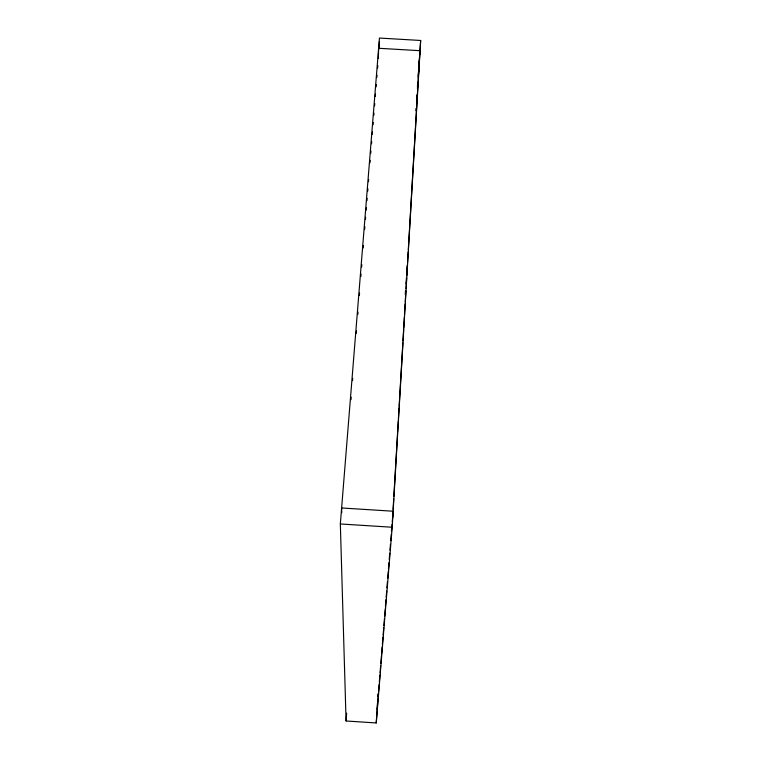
<?xml version="1.0" encoding="UTF-8"?>
<svg xmlns="http://www.w3.org/2000/svg" width="761" height="761" viewBox="0 0 761 761"><rect width="100%" height="100%" fill="white"/><g stroke="black" fill="none" stroke-linecap="round" stroke-linejoin="round"><path stroke-width="1.14" d="M378.36 58.521L378.626 48.266L420.062 50.702L418.902 67.291M379.168 48.742L379.349 41.617M392.6 517.718L392.952 511.792M393.085 509.451L393.713 498.74M393.846 496.457L397.508 433.827M397.603 432.296L398.279 420.833M398.364 419.244L399.04 407.829M399.135 406.193L402.845 342.85M402.95 340.938L403.606 329.846M403.72 327.886L404.367 316.852M404.481 314.835L405.128 303.848M405.242 301.784L405.889 290.854M406.013 288.733L406.65 277.86M406.774 275.682L407.411 264.857L406.716 274.312M407.535 262.631L408.172 251.815M408.305 249.579L419.349 60.937M392.191 527.24L420.662 40.476L379.444 38.05L340.338 523.968L346.074 720.99L376.229 722.95L392.191 527.24L340.338 523.968M376.229 722.95L378.369 693.918M377.056 709.29L377.408 703.373M377.837 696.277L377.979 693.908M416.609 98.54L416.857 94.982M417.437 86.687L417.684 83.13M418.179 76.024L418.598 70.098M418.921 65.36L419.501 57.065M419.672 54.697L420.662 40.476M415.867 110.745L416.029 108.376M416.609 100.072L416.942 95.325M417.418 88.609L417.856 82.283M418.16 77.945L418.769 69.232M346.074 720.99L346.645 713.143M405.252 294.383L405.508 290.845M406.022 283.758L406.46 277.851M351.002 399.63L351.192 397.261M352.524 380.681L352.714 378.312M356.319 333.299L356.509 330.93M357.841 314.35L358.031 311.981M359.363 295.401L359.553 293.033M360.885 276.452L361.075 274.084M361.646 266.978L361.836 264.609M363.159 248.029L363.349 245.66M364.681 229.071L364.871 226.702M365.442 219.596L365.632 217.227M366.203 210.122L366.393 207.753M366.964 200.647L367.154 198.279M367.725 191.173L367.915 188.804M368.486 181.698L368.666 179.33M369.998 162.749L370.188 160.381M370.759 153.275L370.949 150.906M371.52 143.8L371.71 141.422M372.281 134.316L372.471 131.948M373.042 124.842L373.232 122.473M373.803 115.368L373.993 112.999M374.564 105.893L374.754 103.525M375.316 96.419L375.506 94.05M376.077 86.944L376.267 84.576M376.838 77.47L377.028 75.101M377.599 67.995L377.789 65.627M378.559 691.616L379.13 684.462M379.32 682.189L379.901 674.997M380.081 672.753L380.662 665.542M380.842 663.326L381.423 656.077M381.603 653.889L382.174 646.812M382.364 644.453L382.954 637.157M383.125 635.026L383.715 627.701M383.886 625.59L384.457 618.522M384.647 616.163L385.247 608.781M385.408 606.726L385.979 599.649M386.169 597.299L386.683 591.04M386.94 587.863L387.444 581.575M387.701 578.427L388.272 571.359M388.462 569L388.976 562.655M389.223 559.563L389.737 553.199M389.984 550.136L390.46 544.239M390.745 540.7L391.259 534.279M391.506 531.273L392.077 524.196M392.267 521.837L393.123 511.221L341.622 507.977L341.746 512.724"/></g></svg>
